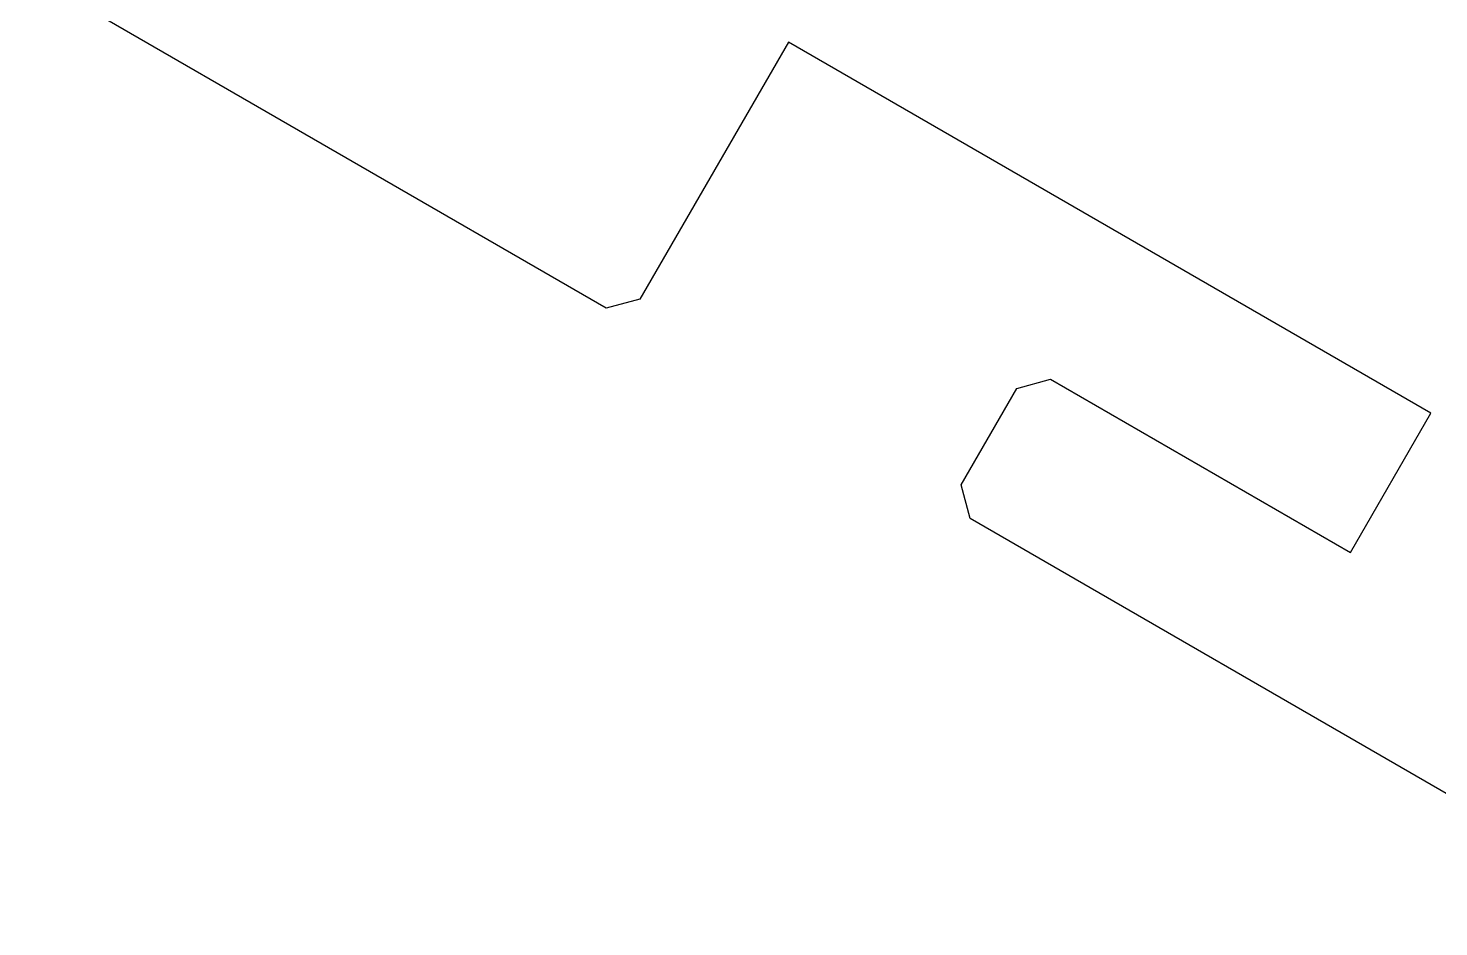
# Model space of a CAD drawing. Extents: x 14 to 1461, y -733 to -10.
# Drawn here: x 424.9 to 481.9, y -704.7 to -668.4 of the extents above; entities that cross this region are included whole.
import ezdxf

# ---------------------------------------------------------------- set-up
doc = ezdxf.new("R2010")
doc.units = 0

msp = doc.modelspace()

# ---------------------------------------------------------------- linework, layer by layer
at = {"layer": 'Cut', "color": 0}
for p, q in [((448.270122, -679.691551), (419.692702, -663.189228)), ((455.63702, -668.93385), (449.636175, -679.325639)), ((481.616493, -683.935962), (455.63702, -668.93385)), ((449.636175, -679.325639), (448.270122, -679.691551)), ((464.876228, -682.929775), (466.242281, -682.563862)), ((466.242281, -682.563862), (478.366035, -689.564848)), ((462.625912, -686.826695), (464.876228, -682.929775)), ((478.366035, -689.564848), (481.616493, -683.935962)), ((462.991824, -688.192748), (462.625912, -686.826695)), ((491.569244, -704.695072), (462.991824, -688.192748))]:
    msp.add_line(p, q, dxfattribs=at)

doc.saveas('drawing.dxf')
